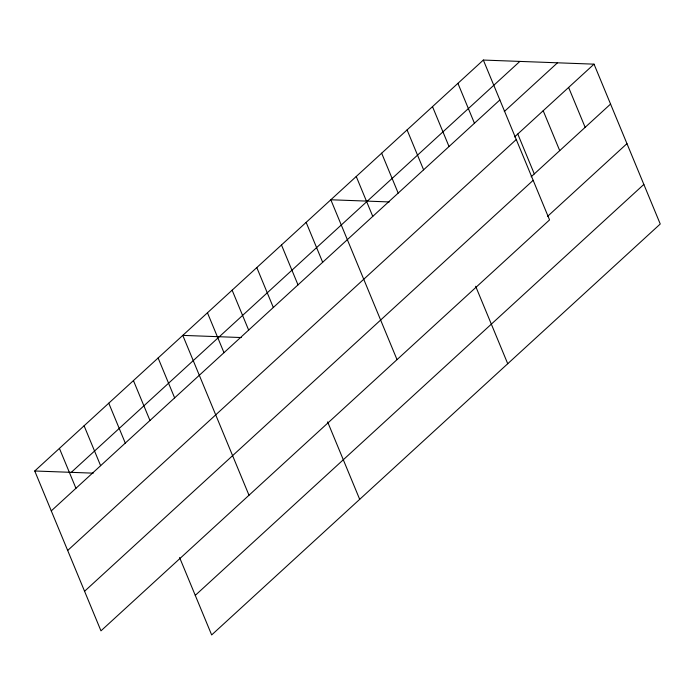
<?xml version="1.0" encoding="UTF-8"?>
<svg xmlns="http://www.w3.org/2000/svg" width="695" height="695" viewBox="0 0 695 695"><rect width="100%" height="100%" fill="white"/><g stroke="black" fill="none" stroke-linecap="round" stroke-linejoin="round"><path stroke-width="1.04" d="M483.338 60.057L549.554 219.907L100.966 630.843L34.75 470.993L483.338 60.057L594.034 64.157L660.25 224.007L211.662 634.943L179.579 557.494M71.281 472.339L519.869 61.403M51.274 510.886L499.861 99.958M504.283 111.556L557.503 62.802M514.595 136.924L594.034 64.157M67.676 550.475L516.263 139.539M531.128 176.825L610.566 104.059M84.564 591.263L533.152 180.326M547.521 216.414L626.959 143.639M195.269 595.363L643.857 184.427M389.304 201.941L330.82 199.769L397.027 359.628M241.269 337.544L182.785 335.381L249.001 495.24M34.75 470.993L93.234 473.156M568.614 87.44L585.147 127.341M543.195 110.731L559.727 150.633M517.775 134.013L534.307 173.915M457.918 83.339L474.442 123.241M432.498 106.622L449.022 146.523M475.649 286.27L507.732 363.728M407.079 129.913L423.603 169.815M381.659 153.195L398.183 193.097M356.24 176.487L372.763 216.388M306.147 222.374L322.671 262.276M281.475 244.97L297.999 284.872M327.614 421.882L359.697 499.34M256.803 267.575L273.326 307.477M232.13 290.18L248.654 330.082M207.458 312.776L223.981 352.678M158.113 357.977L174.636 397.879M133.44 380.582L149.964 420.484M108.767 403.187L125.291 443.089M84.095 425.783L100.619 465.685M59.423 448.388L75.946 488.29"/></g></svg>
